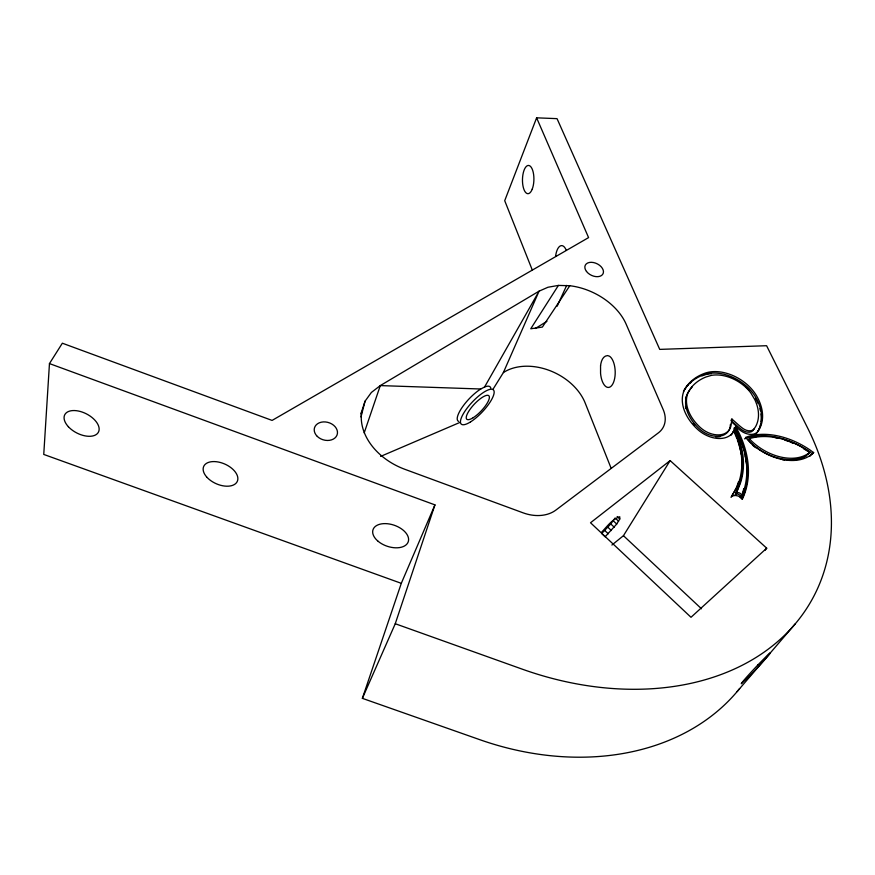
<?xml version="1.0" encoding="UTF-8"?>
<svg xmlns="http://www.w3.org/2000/svg" width="875" height="875" viewBox="0 0 875 875"><rect width="100%" height="100%" fill="white"/><g stroke="black" fill="none" stroke-linecap="round" stroke-linejoin="round"><path stroke-width="1.31" d="M49.459 363.584L43.75 454.431L401.297 583.33L434.941 504.875L49.459 363.584L62.355 343.208L272.081 420.416L588.58 237.606L536.616 117.83L557.047 118.65L659.728 349.387L766.598 345.712L807.68 428.094A277.561 204.192 28 0 1 776.212 642.83A277.561 204.192 28 0 1 522.036 669.08L395.259 623.733L362.37 698.348L479.609 739.616A258.42 200.692 28.3 0 0 739.648 688.527M731.905 419.027L731.03 425.491A22.105 15.159 31.4 0 1 727.617 431.725L725.419 433.245A20.355 13.956 31.5 0 1 700.317 427.514A39.616 26.917 31.6 0 1 688.297 392.164L690.812 388.117A68.458 46.43 32.5 0 1 705.852 377.027L711.386 375.375A32.681 22.039 31.4 0 1 750.848 392.995L754.731 399.503A48.464 32.889 31.1 0 1 755.573 426.661L752.697 430.861A8.816 5.972 32.5 0 1 742.941 430.511L741.497 429.516A48.42 32.233 32.4 0 1 737.264 426.037L730.986 420.438L731.905 419.027L738.194 424.627A48.475 32.233 32.4 0 0 742.438 428.105L743.881 429.1A8.827 5.972 32.5 0 0 753.648 429.45L754.217 428.805M730.1 426.912L730.45 424.32M615.114 517.978L610.772 523.95L601.683 533.52L605.139 536.78L616.711 524.038L619.784 518.984L619.741 516.742C612.139 519.214 607.042 526.531 601.683 532.131M360.992 416.948L365.05 401.188L371.383 392.448L380.297 385.591L539.077 291.156L547.98 287.252L558.414 285.414L569.8 285.731A54.502 37.089 25.8 0 1 626.128 324.144L663.13 409.434A33.261 23.395 29.1 0 1 658.383 432.863L555.909 510.059A35.744 27.114 27 0 1 523.097 512.837L404.939 469.339A60.703 45.62 21.1 0 1 361.714 411.359L365.05 401.188M395.259 623.733L434.941 504.875M362.37 698.348L401.297 583.33M735.153 431.627L737.209 437.806A107.439 76.508 30 0 1 739.353 484.805L735.405 494.736A3.03 2.144 34.2 0 1 738.773 494.484A3.03 2.144 34.2 0 1 740.633 497.656L743.083 492.713A114.877 82.053 30 0 0 737.472 432.852L736.094 430.216L734.519 432.852L736.827 438.386M736.094 430.216L738.15 436.395A107.57 76.53 30 0 1 740.316 483.416L736.137 493.872M360.85 413.886L361.714 411.359M364.197 432.884L380.297 385.591L480.758 389.003L484.575 387.002L539.077 291.156L503.377 372.564L492.887 389.452M536.616 117.83L504.711 200.692L532.416 270.342M735.448 494.189L738.106 487.506M740.633 497.656L742.109 494.091M557.156 306.217L566.694 285.381M730.986 497.306L736.652 487.769A105.777 75.239 30 0 0 734.136 430.434A26.622 18.244 31.4 0 1 730.384 435.17A24.872 17.052 31.5 0 1 697.692 429.483A44.111 29.969 31.6 0 1 685.978 387.231A72.964 49.481 32.5 0 1 705.173 373.133A37.133 25.047 31.4 0 1 756.787 396.178A52.927 35.919 31.1 0 1 757.925 431.364A13.322 9.023 32.5 0 1 740.841 430.752A52.894 35.164 32.4 0 1 735.711 426.595L734.398 428.586L735.339 430.369L736.652 428.378M611.909 545.038L623.448 535.697L670.141 460.6L766.708 548.188L765.056 550.331M558.414 285.414L530.742 328.781L542.38 327.075L569.8 285.731M733.206 431.845L734.136 430.434M732.113 495.545L735.689 489.158A105.645 75.228 30 0 0 738.434 481.895M808.795 453.523L806.892 455.12A43.805 29.312 33.2 0 1 750.87 442.706L748.431 440.125L750.411 438.364A64.881 44.658 35 0 1 808.664 451.314L809.812 452.145L808.38 454.081M734.727 490.995L735.689 489.606M735.405 494.736L736.367 493.358A3.03 2.144 34.2 0 1 739.758 493.106A3.03 2.144 34.2 0 1 741.606 496.267M809.769 456.28L813.553 452.572L809.703 449.761A67.769 46.638 35 0 0 748.923 436.231L745.467 437.445L750.203 442.466A46.627 31.161 33.1 0 0 809.856 455.678L813.717 452.441M795.222 623.886L737.067 691.655M766.708 548.188L691.009 617.291L590.527 522.758L670.141 460.6M809.812 452.145L807.898 453.753A43.859 29.312 33.1 0 1 751.833 441.306L749.383 438.725M535.336 328.497L546.919 321.333M380.614 456.411L460.195 422.308M748.431 440.125L749.459 439.764M744.516 438.845L747.972 437.631A67.681 46.627 35 0 1 808.686 451.128L812.536 453.95M732.397 422.614L736.881 426.617M735.23 428.4A52.828 35.164 32.4 0 1 734.781 428.006L734.344 427.612L734.048 429.373A26.589 18.244 31.4 0 1 730.767 435.4M617.159 516.545L619.784 518.984M615.989 518.788L618.603 521.237M613.233 520.778L616.711 524.038M623.448 535.697L701.498 608.781M610.772 523.95L614.25 527.209M607.906 527.275L611.363 530.534M604.8 530.545L608.267 533.794M735.711 426.595L738.927 432.731A116.681 83.344 30 0 1 742.459 498.914A7.886 5.578 34.4 0 0 731.587 496.661M734.781 428.006L737.986 434.142A116.528 83.333 30 0 1 741.967 499.242M611.144 468.311L585.178 403.014A51.034 36.881 25.7 0 0 503.377 372.564M555.603 256.255A14.612 6.278 90 0 1 566.147 250.031M458.577 421.4A23.439 7.098 -46.8 0 1 462.175 407.356A23.439 7.098 -46.8 0 1 480.758 389.003M484.575 387.002A23.439 7.098 -46.8 0 1 490.82 388.172M743.805 488.589A114.734 82.042 30 0 1 742.492 493.008M756.153 433.694A13.3 9.023 32.5 0 0 756.973 432.764A52.872 35.919 31.1 0 0 755.847 397.589A37.089 25.047 31.4 0 0 704.298 374.577A72.866 49.481 32.5 0 0 685.114 388.675A44.056 29.969 31.6 0 0 683.484 391.53M729.958 427.634A22.083 15.159 31.4 0 1 726.688 433.136L724.489 434.667A20.333 13.956 31.5 0 1 699.409 428.936A39.561 26.906 31.6 0 1 687.422 393.608L689.948 389.561A68.37 46.43 32.5 0 1 692.344 386.794M738.763 437.194A116.473 83.333 30 0 1 740.37 440.923M745.106 455.952A116.473 83.333 30 0 1 745.631 458.456M745.861 459.703A116.473 83.333 30 0 1 746.43 463.455M746.823 467.173A116.473 83.333 30 0 1 746.977 476.952M746.222 484.094A116.473 83.333 30 0 1 745.303 488.731M744.723 491.006A116.473 83.333 30 0 1 743.695 494.375M743.312 495.48A116.473 83.333 30 0 1 742.033 498.728M755.464 398.158A52.839 35.919 31.1 0 1 758.067 403.408M759.916 408.691A52.839 35.919 31.1 0 1 760.43 410.791M760.977 413.919A52.839 35.919 31.1 0 1 760.998 421.947M760.67 423.861A52.839 35.919 31.1 0 1 758.078 430.948M704.944 374.839A37.067 25.036 31.4 0 1 707.011 374.303M708.083 374.095A37.067 25.036 31.4 0 1 711.43 373.691M745.741 386.466A37.067 25.036 31.4 0 1 749.525 390.119M684.764 389.266A72.833 49.481 32.5 0 1 685.913 387.702M687.148 386.192A72.833 49.481 32.5 0 1 688.472 384.748M689.883 383.381A72.833 49.481 32.5 0 1 691.381 382.091M701.947 375.911A72.833 49.481 32.5 0 1 703.948 375.167M737.275 439.6A107.384 76.508 30 0 1 738.511 443.242M738.883 444.456A107.384 76.508 30 0 1 740.436 450.548M740.688 451.763A107.384 76.508 30 0 1 741.136 454.18M741.65 457.8A107.384 76.508 30 0 1 742.044 462.602M742.066 468.508A107.384 76.508 30 0 1 741.562 474.294M741.398 475.431A107.384 76.508 30 0 1 740.775 478.811M740.523 479.927A107.384 76.508 30 0 1 738.959 485.373M735.405 494.911A3.03 2.144 34.2 0 1 735.952 494.659M740.13 496.978A3.03 2.144 34.2 0 1 740.272 497.623M720.18 436.603A20.322 13.956 31.5 0 1 715.586 436.855M694.608 424.955A39.55 26.906 31.6 0 1 693.295 423.347M685.923 408.68A39.55 26.906 31.6 0 1 685.497 406.438M685.562 398.967A39.55 26.906 31.6 0 1 686.022 396.998M748.65 437.916A67.648 46.627 35.1 0 1 750.816 437.413M753.036 437.008A67.648 46.627 35.1 0 1 756.448 436.559M774.747 437.522A67.648 46.627 35.1 0 1 777.273 438.047M784.908 440.147A67.648 46.627 35.1 0 1 788.714 441.481M789.972 441.973A67.648 46.627 35.1 0 1 793.122 443.297M803.359 448.569A67.648 46.627 35.1 0 1 807.308 451.041M806.477 455.678A43.783 29.312 33.2 0 1 802.178 457.953M800.997 458.402A43.783 29.312 33.2 0 1 798.514 459.156M797.223 459.462A43.783 29.312 33.2 0 1 793.997 459.977M784.656 459.911A43.783 29.312 33.2 0 1 782.195 459.561M755.639 447.672A43.783 29.312 33.2 0 1 752.478 445.091M600.556 365.739L600.567 373.373A15.958 7.361 87.9 0 0 608.158 387.45A15.958 7.361 87.9 0 0 615.18 373.931A15.958 7.361 87.9 0 0 609.47 356.213L607.6 355.578C602.634 355.819 601.027 361.648 600.556 365.739M757.848 664.967L754.009 669.047A21.208 0.798 -46.8 0 0 741.398 683.747L750.203 675.314A21.208 0.798 -46.8 0 0 767.211 656.884A21.208 0.798 -46.8 0 0 767.495 655.178L757.848 664.967M378.197 541.352A18.616 11.08 19 0 0 408.089 542.172A18.616 11.08 19 0 0 385.623 523.622A18.616 11.08 19 0 0 378.197 541.352M317.297 436.406A11.845 9.034 16.5 0 0 336.962 435.225A11.845 9.034 16.5 0 0 323.291 421.914A11.845 9.034 16.5 0 0 317.297 436.406M586.491 271.447A9.844 6.431 25.5 0 0 602.569 274.509A9.844 6.431 25.5 0 0 593.403 262.522A9.844 6.431 25.5 0 0 586.491 271.447M532.23 189.142A14.142 5.72 -88.8 0 0 529.67 165.769A14.142 5.72 -88.8 0 0 522.659 183.783A14.142 5.72 -88.8 0 0 532.23 189.142M470.498 421.925A23.461 7.033 -46.8 0 0 494.069 391.191A23.461 7.033 -46.8 0 0 467.37 407.805A23.461 7.033 -46.8 0 0 470.498 421.925M473.189 417.714A16.111 4.823 -46.8 0 0 489.322 396.605A16.111 4.823 -46.8 0 0 470.947 408.122A16.111 4.823 -46.8 0 0 473.189 417.714M206.577 476.864A18.386 10.73 23.9 0 0 236.447 482.759A18.386 10.73 23.9 0 0 218.498 462.055A18.386 10.73 23.9 0 0 206.577 476.864M68.37 426.716A18.955 10.697 27.3 0 0 98.208 432.545A18.955 10.697 27.3 0 0 78.236 410.988A18.955 10.697 27.3 0 0 68.37 426.716"/></g></svg>
